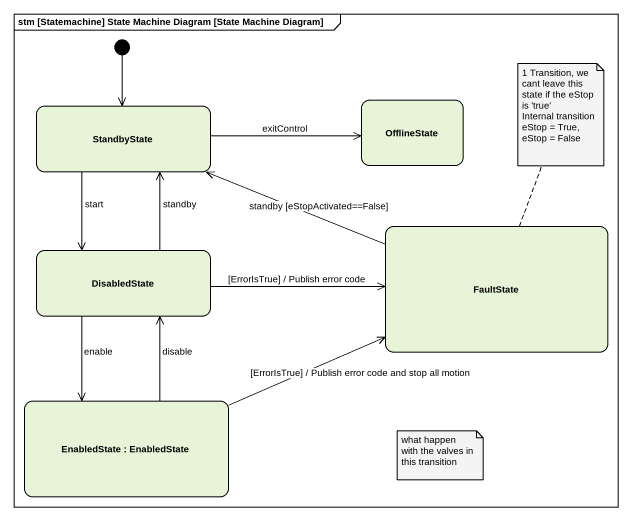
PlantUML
@startuml
mainframe stm [Statemachine] State Machine Diagram [State Machine Diagram]
hide empty description
state StandbyState
state OfflineState
state FaultState
state DisabledState
state "EnabledState : EnabledState" as EnabledState
[*] --> StandbyState
StandbyState -right-> OfflineState : exitControl
StandbyState --> DisabledState : start
FaultState -left-> StandbyState : standby [eStopActivated==False]
DisabledState -up-> StandbyState : standby
DisabledState -right-> FaultState : [ErrorIsTrue] / Publish error code
DisabledState --> EnabledState : enable
EnabledState -right-> FaultState : [ErrorIsTrue] / Publish error code and stop all motion
EnabledState -up-> DisabledState : disable
note top of FaultState
  1 Transition, we cant leave this state if the eStop is 'true'
  Internal transition eStop = True, eStop = False
end note
note as N2
  what happen with the valves in this transition
end note
@enduml
